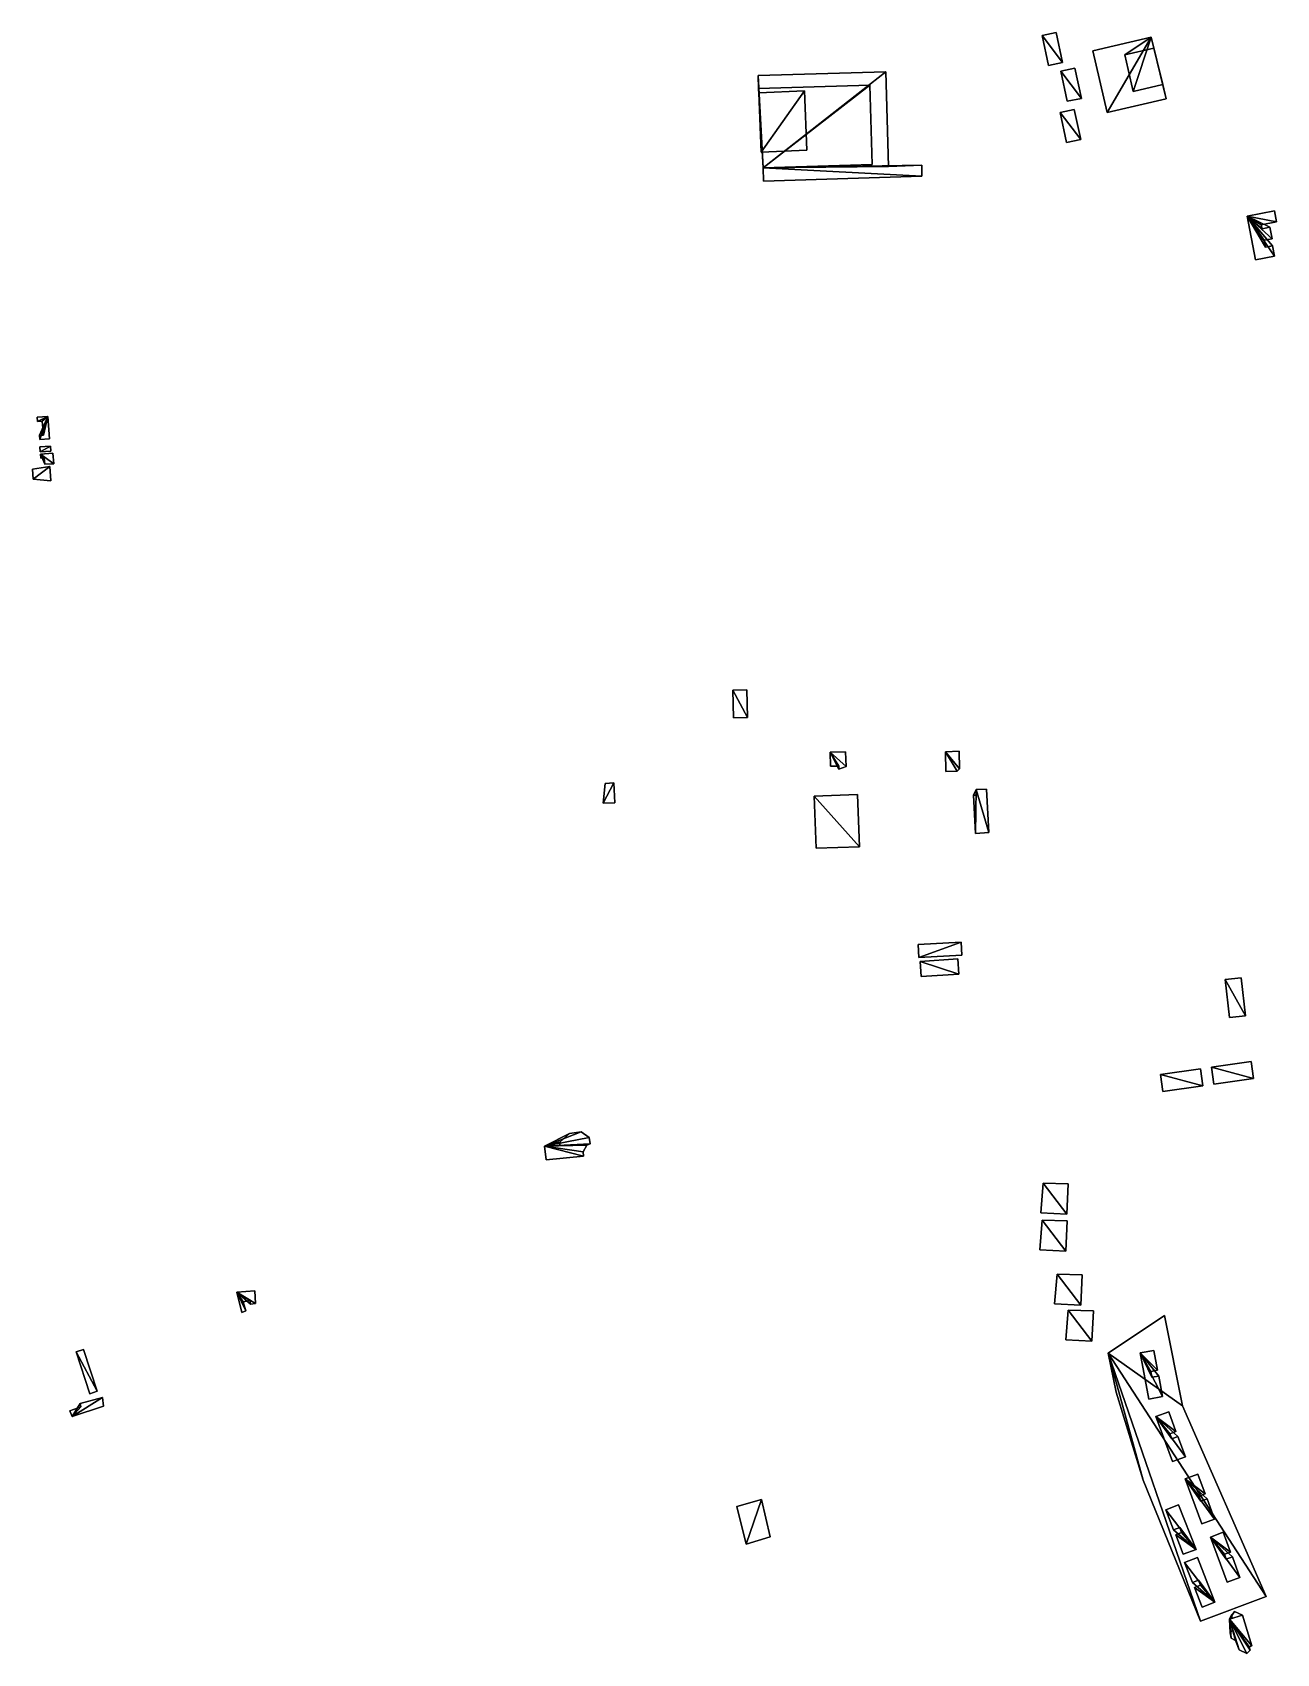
# Model space of a CAD drawing. Header units: metres. Extents: x -3947 to 4280, y -3529 to 2326.
# Drawn here: x -1004 to -30, y -1894 to -625 of the extents above; entities that cross this region are included whole.
import ezdxf

# ---------------------------------------------------------------- set-up
doc = ezdxf.new("R2010")
doc.units = ezdxf.units.M

msp = doc.modelspace()

# ---------------------------------------------------------------- linework, layer by layer
at = {"layer": 'MUROS'}
for points in [[(-213.8, -627.6), (-202.8, -625.2), (-202.8, -625.2, 5), (-213.8, -627.6, 5)], [(-208.7, -651.1), (-213.8, -627.6), (-213.8, -627.6, 5), (-208.7, -651.1, 5)], [(-202.8, -625.2), (-197.7, -648.7), (-197.7, -648.7, 5), (-202.8, -625.2, 5)], [(-173.9, -639.7), (-128.2, -629), (-128.2, -629, 5), (-173.9, -639.7, 5)], [(-128.2, -629), (-126.2, -637.4), (-126.2, -637.4, 5), (-128.2, -629, 5)], [(-162.7, -687.8), (-173.9, -639.7), (-173.9, -639.7, 5), (-162.7, -687.8, 5)], [(-126.2, -637.4), (-149, -642.7), (-149, -642.7, 5), (-126.2, -637.4, 5)], [(-149, -642.7), (-142.3, -671.4), (-142.3, -671.4, 5), (-149, -642.7, 5)], [(-336.2, -656.1), (-436.2, -658.9), (-436.2, -658.9, 5), (-336.2, -656.1, 5)], [(-436.2, -658.9), (-435.9, -669), (-435.9, -669, 5), (-436.2, -658.9, 5)], [(-333.9, -730), (-336.2, -656.1), (-336.2, -656.1, 5), (-333.9, -730, 5)], [(-197.7, -648.7), (-208.7, -651.1), (-208.7, -651.1, 5), (-197.7, -648.7, 5)], [(-199.1, -655.6), (-188.1, -653.3), (-188.1, -653.3, 5), (-199.1, -655.6, 5)], [(-194, -679.1), (-199.1, -655.6), (-199.1, -655.6, 5), (-194, -679.1, 5)], [(-188.1, -653.3), (-183, -676.8), (-183, -676.8, 5), (-188.1, -653.3, 5)], [(-435.9, -669), (-348.7, -666.4), (-348.7, -666.4, 5), (-435.9, -669, 5)], [(-435.6, -672.4), (-399.8, -671), (-399.8, -671, 5), (-435.6, -672.4, 5)], [(-433.8, -718.8), (-435.6, -672.4), (-435.6, -672.4, 5), (-433.8, -718.8, 5)], [(-399.8, -671), (-398, -717.4), (-398, -717.4, 5), (-399.8, -671, 5)], [(-348.7, -666.4), (-346.8, -728.5), (-346.8, -728.5, 5), (-348.7, -666.4, 5)], [(-142.3, -671.4), (-119.2, -666), (-119.2, -666, 5), (-142.3, -671.4, 5)], [(-119.2, -666), (-116.6, -677.1), (-116.6, -677.1, 5), (-119.2, -666, 5)], [(-183, -676.8), (-194, -679.1), (-194, -679.1, 5), (-183, -676.8, 5)], [(-116.6, -677.1), (-162.7, -687.8), (-162.7, -687.8, 5), (-116.6, -677.1, 5)], [(-199.5, -687.8), (-188.5, -685.5), (-188.5, -685.5, 5), (-199.5, -687.8, 5)], [(-194.5, -711.3), (-199.5, -687.8), (-199.5, -687.8, 5), (-194.5, -711.3, 5)], [(-188.5, -685.5), (-183.5, -709), (-183.5, -709, 5), (-188.5, -685.5, 5)], [(-183.5, -709), (-194.5, -711.3), (-194.5, -711.3, 5), (-183.5, -709, 5)], [(-398, -717.4), (-433.8, -718.8), (-433.8, -718.8, 5), (-398, -717.4, 5)], [(-346.8, -728.5), (-432.1, -731.2), (-432.1, -731.2, 5), (-346.8, -728.5, 5)], [(-432.1, -731.2), (-431.8, -741.5), (-431.8, -741.5, 5), (-432.1, -731.2, 5)], [(-308, -729.2), (-333.9, -730), (-333.9, -730, 5), (-308, -729.2, 5)], [(-307.8, -737.6), (-308, -729.2), (-308, -729.2, 5), (-307.8, -737.6, 5)], [(-431.8, -741.5), (-307.8, -737.6), (-307.8, -737.6, 5), (-431.8, -741.5, 5)], [(-53.2, -769.1), (-31.7, -764.9), (-31.7, -764.9, 5), (-53.2, -769.1, 5)], [(-46.5, -803.2), (-53.2, -769.1), (-53.2, -769.1, 5), (-46.5, -803.2, 5)], [(-30.1, -773.4), (-42.1, -775.7), (-42.1, -775.7, 5), (-30.1, -773.4, 5)], [(-31.7, -764.9), (-30.1, -773.4), (-30.1, -773.4, 5), (-31.7, -764.9, 5)], [(-42.1, -775.7), (-41.5, -778.9), (-41.5, -778.9, 5), (-42.1, -775.7, 5)], [(-41.5, -778.9), (-35.3, -777.7), (-35.3, -777.7, 5), (-41.5, -778.9, 5)], [(-35.3, -777.7), (-33.6, -786.7), (-33.6, -786.7, 5), (-35.3, -777.7, 5)], [(-33.6, -786.7), (-39.8, -787.9), (-39.8, -787.9, 5), (-33.6, -786.7, 5)], [(-39.8, -787.9), (-38.8, -793.2), (-38.8, -793.2, 5), (-39.8, -787.9, 5)], [(-38.8, -793.2), (-33.3, -792.1), (-33.3, -792.1, 5), (-38.8, -793.2, 5)], [(-33.3, -792.1), (-31.7, -800.3), (-31.7, -800.3, 5), (-33.3, -792.1, 5)], [(-31.7, -800.3), (-46.5, -803.2), (-46.5, -803.2, 5), (-31.7, -800.3, 5)], [(-1000.6, -926.3), (-992.4, -925.7), (-992.4, -925.7, 5), (-1000.6, -926.3, 5)], [(-992.4, -925.7), (-991.1, -943.3), (-991.1, -943.3, 5), (-992.4, -925.7, 5)], [(-1000.3, -929.7), (-1000.6, -926.3), (-1000.6, -926.3, 5), (-1000.3, -929.7, 5)], [(-996.7, -929.4), (-1000.3, -929.7), (-1000.3, -929.7, 5), (-996.7, -929.4, 5)], [(-995.8, -940.3), (-996.7, -929.4), (-996.7, -929.4, 5), (-995.8, -940.3, 5)], [(-998.8, -940.5), (-995.8, -940.3), (-995.8, -940.3, 5), (-998.8, -940.5, 5)], [(-998.5, -943.8), (-998.8, -940.5), (-998.8, -940.5, 5), (-998.5, -943.8, 5)], [(-998.6, -949.5), (-990.3, -948.9), (-990.3, -948.9, 5), (-998.6, -949.5, 5)], [(-998.4, -953.3), (-998.6, -949.5), (-998.6, -949.5, 5), (-998.4, -953.3, 5)], [(-991.1, -943.3), (-998.5, -943.8), (-998.5, -943.8, 5), (-991.1, -943.3, 5)], [(-990.3, -948.9), (-990, -952.8), (-990, -952.8, 5), (-990.3, -948.9, 5)], [(-990, -952.8), (-998.4, -953.3), (-998.4, -953.3, 5), (-990, -952.8, 5)], [(-998.1, -955.3), (-988.3, -954.6), (-988.3, -954.6, 5), (-998.1, -955.3, 5)], [(-997.9, -958.4), (-998.1, -955.3), (-998.1, -955.3, 5), (-997.9, -958.4, 5)], [(-995.1, -958.2), (-997.9, -958.4), (-997.9, -958.4, 5), (-995.1, -958.2, 5)], [(-994.7, -963.2), (-995.1, -958.2), (-995.1, -958.2, 5), (-994.7, -963.2, 5)], [(-987.7, -962.7), (-994.7, -963.2), (-994.7, -963.2, 5), (-987.7, -962.7, 5)], [(-988.3, -954.6), (-987.7, -962.7), (-987.7, -962.7, 5), (-988.3, -954.6, 5)], [(-1004.4, -967.1), (-990.7, -965), (-990.7, -965, 5), (-1004.4, -967.1, 5)], [(-1003.9, -974.9), (-1004.4, -967.1), (-1004.4, -967.1, 5), (-1003.9, -974.9, 5)], [(-990, -976.2), (-1003.9, -974.9), (-1003.9, -974.9, 5), (-990, -976.2, 5)], [(-990.7, -965), (-990, -976.2), (-990, -976.2, 5), (-990.7, -965, 5)], [(-455.8, -1139.9), (-445, -1139.6), (-445, -1139.6, 5), (-455.8, -1139.9, 5)], [(-455.3, -1161.7), (-455.8, -1139.9), (-455.8, -1139.9, 5), (-455.3, -1161.7, 5)], [(-445, -1139.6), (-444.5, -1161.4), (-444.5, -1161.4, 5), (-445, -1139.6, 5)], [(-444.5, -1161.4), (-455.3, -1161.7), (-455.3, -1161.7, 5), (-444.5, -1161.4, 5)], [(-379.8, -1188.5), (-367.6, -1188.1), (-367.6, -1188.1, 4.5), (-379.8, -1188.5, 4.5)], [(-379.5, -1199.5), (-379.8, -1188.5), (-379.8, -1188.5, 4.5), (-379.5, -1199.5, 4.5)], [(-367.6, -1188.1), (-367.2, -1199.7), (-367.2, -1199.7, 4.5), (-367.6, -1188.1, 4.5)], [(-289.4, -1188.1), (-278.8, -1187.8), (-278.8, -1187.8, 5), (-289.4, -1188.1, 5)], [(-289, -1203.5), (-289.4, -1188.1), (-289.4, -1188.1, 5), (-289, -1203.5, 5)], [(-278.8, -1187.8), (-278.5, -1201.5), (-278.5, -1201.5, 5), (-278.8, -1187.8, 5)], [(-373, -1199.3), (-379.5, -1199.5), (-379.5, -1199.5, 4.5), (-373, -1199.3, 4.5)], [(-372.9, -1201.7), (-373, -1199.3), (-373, -1199.3, 4.5), (-372.9, -1201.7, 4.5)], [(-367.2, -1199.7), (-372.9, -1201.7), (-372.9, -1201.7, 4.5), (-367.2, -1199.7, 4.5)], [(-280.3, -1203.3), (-289, -1203.5), (-289, -1203.5, 5), (-280.3, -1203.3, 5)], [(-278.5, -1201.5), (-280.3, -1203.3), (-280.3, -1203.3, 5), (-278.5, -1201.5, 5)], [(-555.8, -1212.9), (-557.4, -1228.3), (-557.4, -1228.3, 5), (-555.8, -1212.9, 5)], [(-549.2, -1212.5), (-555.8, -1212.9), (-555.8, -1212.9, 5), (-549.2, -1212.5, 5)], [(-548.3, -1228.1), (-549.2, -1212.5), (-549.2, -1212.5, 5), (-548.3, -1228.1, 5)], [(-265.3, -1217.7), (-257.2, -1217.3), (-257.2, -1217.3, 9), (-265.3, -1217.7, 9)], [(-265, -1222), (-265.3, -1217.7), (-265.3, -1217.7, 9), (-265, -1222, 9)], [(-257.2, -1217.3), (-255.5, -1251.4), (-255.5, -1251.4, 9), (-257.2, -1217.3, 9)], [(-557.4, -1228.3), (-548.3, -1228.1), (-548.3, -1228.1, 5), (-557.4, -1228.3, 5)], [(-392.1, -1222.9), (-358.2, -1221.6), (-358.2, -1221.6, 5), (-392.1, -1222.9, 5)], [(-390.6, -1263.7), (-392.1, -1222.9), (-392.1, -1222.9, 5), (-390.6, -1263.7, 5)], [(-358.2, -1221.6), (-356.6, -1262.5), (-356.6, -1262.5, 5), (-358.2, -1221.6, 5)], [(-267.4, -1222.1), (-265, -1222), (-265, -1222, 9), (-267.4, -1222.1, 9)], [(-265.9, -1252), (-267.4, -1222.1), (-267.4, -1222.1, 9), (-265.9, -1252, 9)], [(-255.5, -1251.4), (-265.9, -1252), (-265.9, -1252, 9), (-255.5, -1251.4, 9)], [(-356.6, -1262.5), (-390.6, -1263.7), (-390.6, -1263.7, 5), (-356.6, -1262.5, 5)], [(-310.8, -1339), (-277, -1337.1), (-277, -1337.1, 12), (-310.8, -1339, 12)], [(-310.3, -1349.2), (-310.8, -1339), (-310.8, -1339, 12), (-310.3, -1349.2, 12)], [(-277, -1337.1), (-276.5, -1347.4), (-276.5, -1347.4, 12), (-277, -1337.1, 12)], [(-276.5, -1347.4), (-310.3, -1349.2), (-310.3, -1349.2, 12), (-276.5, -1347.4, 12)], [(-309.3, -1352.2), (-279.7, -1350.2), (-279.7, -1350.2, 12), (-309.3, -1352.2, 12)], [(-308.5, -1364.1), (-309.3, -1352.2), (-309.3, -1352.2, 12), (-308.5, -1364.1, 12)], [(-279.7, -1350.2), (-278.9, -1362.1), (-278.9, -1362.1, 12), (-279.7, -1350.2, 12)], [(-278.9, -1362.1), (-308.5, -1364.1), (-308.5, -1364.1, 12), (-278.9, -1362.1, 12)], [(-70.3, -1366.5), (-57.8, -1365.1), (-57.8, -1365.1, 24), (-70.3, -1366.5, 24)], [(-67.1, -1396), (-70.3, -1366.5), (-70.3, -1366.5, 24), (-67.1, -1396, 24)], [(-57.8, -1365.1), (-54.5, -1394.7), (-54.5, -1394.7, 24), (-57.8, -1365.1, 24)], [(-54.5, -1394.7), (-67.1, -1396), (-67.1, -1396, 24), (-54.5, -1394.7, 24)], [(-81.2, -1434.9), (-49.9, -1430.5), (-49.9, -1430.5, 5), (-81.2, -1434.9, 5)], [(-49.9, -1430.5), (-48.1, -1443.8), (-48.1, -1443.8, 5), (-49.9, -1430.5, 5)], [(-121.1, -1440.8), (-89.8, -1436.4), (-89.8, -1436.4, 5), (-121.1, -1440.8, 5)], [(-119.2, -1454.1), (-121.1, -1440.8), (-121.1, -1440.8, 5), (-119.2, -1454.1, 5)], [(-89.8, -1436.4), (-87.9, -1449.6), (-87.9, -1449.6, 5), (-89.8, -1436.4, 5)], [(-79.3, -1448.2), (-81.2, -1434.9), (-81.2, -1434.9, 5), (-79.3, -1448.2, 5)], [(-48.1, -1443.8), (-79.3, -1448.2), (-79.3, -1448.2, 5), (-48.1, -1443.8, 5)], [(-87.9, -1449.6), (-119.2, -1454.1), (-119.2, -1454.1, 5), (-87.9, -1449.6, 5)], [(-603.3, -1496.9), (-591.3, -1496.4), (-591.3, -1496.4, 5), (-603.3, -1496.9, 5)], [(-602.2, -1507.4), (-603.3, -1496.9), (-603.3, -1496.9, 5), (-602.2, -1507.4, 5)], [(-591.3, -1496.4), (-591, -1493.3), (-591, -1493.3, 5), (-591.3, -1496.4, 5)], [(-591, -1493.3), (-583.9, -1486.8), (-583.9, -1486.8, 5), (-591, -1493.3, 5)], [(-583.9, -1486.8), (-574.7, -1485.6), (-574.7, -1485.6, 5), (-583.9, -1486.8, 5)], [(-574.7, -1485.6), (-568.3, -1489.9), (-568.3, -1489.9, 5), (-574.7, -1485.6, 5)], [(-570.2, -1496.1), (-573.1, -1501.2), (-573.1, -1501.2, 5), (-570.2, -1496.1, 5)], [(-567.6, -1495.1), (-570.2, -1496.1), (-570.2, -1496.1, 5), (-567.6, -1495.1, 5)], [(-568.3, -1489.9), (-567.6, -1495.1), (-567.6, -1495.1, 5), (-568.3, -1489.9, 5)], [(-572.9, -1504.7), (-602.2, -1507.4), (-602.2, -1507.4, 5), (-572.9, -1504.7, 5)], [(-573.1, -1501.2), (-572.9, -1504.7), (-572.9, -1504.7, 5), (-573.1, -1501.2, 5)], [(-212.8, -1525.7), (-214.7, -1548.9), (-214.7, -1548.9, 9), (-212.8, -1525.7, 9)], [(-193.2, -1526.3), (-212.8, -1525.7), (-212.8, -1525.7, 9), (-193.2, -1526.3, 9)], [(-194.3, -1550), (-193.2, -1526.3), (-193.2, -1526.3, 9), (-194.3, -1550, 9)], [(-213.6, -1554.7), (-215.5, -1577.9), (-215.5, -1577.9, 9), (-213.6, -1554.7, 9)], [(-214.7, -1548.9), (-194.3, -1550), (-194.3, -1550, 9), (-214.7, -1548.9, 9)], [(-194, -1555.3), (-213.6, -1554.7), (-213.6, -1554.7, 9), (-194, -1555.3, 9)], [(-195.1, -1579), (-194, -1555.3), (-194, -1555.3, 9), (-195.1, -1579, 9)], [(-215.5, -1577.9), (-195.1, -1579), (-195.1, -1579, 9), (-215.5, -1577.9, 9)], [(-202, -1596.9), (-203.9, -1620.1), (-203.9, -1620.1, 9), (-202, -1596.9, 9)], [(-182.4, -1597.5), (-202, -1596.9), (-202, -1596.9, 9), (-182.4, -1597.5, 9)], [(-183.5, -1621.2), (-182.4, -1597.5), (-182.4, -1597.5, 9), (-183.5, -1621.2, 9)], [(-844.2, -1611.1), (-830.2, -1610), (-830.2, -1610, 5), (-844.2, -1611.1, 5)], [(-840.5, -1627), (-844.2, -1611.1), (-844.2, -1611.1, 5), (-840.5, -1627, 5)], [(-830.2, -1610), (-829.6, -1619.9), (-829.6, -1619.9, 5), (-830.2, -1610, 5)], [(-834.1, -1617.5), (-839.3, -1618.6), (-839.3, -1618.6, 5), (-834.1, -1617.5, 5)], [(-839.3, -1618.6), (-837.3, -1625.8), (-837.3, -1625.8, 5), (-839.3, -1618.6, 5)], [(-833.6, -1620.5), (-834.1, -1617.5), (-834.1, -1617.5, 5), (-833.6, -1620.5, 5)], [(-829.6, -1619.9), (-833.6, -1620.5), (-833.6, -1620.5, 5), (-829.6, -1619.9, 5)], [(-203.9, -1620.1), (-183.5, -1621.2), (-183.5, -1621.2, 9), (-203.9, -1620.1, 9)], [(-837.3, -1625.8), (-840.5, -1627), (-840.5, -1627, 5), (-837.3, -1625.8, 5)], [(-193.2, -1625.1), (-195.1, -1648.3), (-195.1, -1648.3, 9), (-193.2, -1625.1, 9)], [(-173.6, -1625.6), (-193.2, -1625.1), (-193.2, -1625.1, 9), (-173.6, -1625.6, 9)], [(-174.7, -1649.4), (-173.6, -1625.6), (-173.6, -1625.6, 9), (-174.7, -1649.4, 9)], [(-162, -1658.7), (-117.9, -1629.4), (-117.9, -1629.4, 5), (-162, -1658.7, 5)], [(-117.9, -1629.4), (-103.9, -1700), (-103.9, -1700, 5), (-117.9, -1629.4, 5)], [(-195.1, -1648.3), (-174.7, -1649.4), (-174.7, -1649.4, 9), (-195.1, -1648.3, 9)], [(-970.2, -1657.8), (-964.5, -1656), (-964.5, -1656, 5), (-970.2, -1657.8, 5)], [(-959.4, -1690.6), (-970.2, -1657.8), (-970.2, -1657.8, 5), (-959.4, -1690.6, 5)], [(-964.5, -1656), (-953.6, -1688.5), (-953.6, -1688.5, 5), (-964.5, -1656, 5)], [(-155.6, -1689.4), (-162, -1658.7), (-162, -1658.7, 5), (-155.6, -1689.4, 5)], [(-136.9, -1658.6), (-126.2, -1656.7), (-126.2, -1656.7, 18), (-136.9, -1658.6, 18)], [(-130.2, -1694.7), (-136.9, -1658.6), (-136.9, -1658.6, 18), (-130.2, -1694.7, 18)], [(-126.2, -1656.7), (-123.4, -1672.2), (-123.4, -1672.2, 18), (-126.2, -1656.7, 18)], [(-123.4, -1672.2), (-128.7, -1673.2), (-128.7, -1673.2, 18), (-123.4, -1672.2, 18)], [(-128.7, -1673.2), (-127.9, -1677.7), (-127.9, -1677.7, 18), (-128.7, -1673.2, 18)], [(-127.9, -1677.7), (-122.4, -1676.7), (-122.4, -1676.7, 18), (-127.9, -1677.7, 18)], [(-122.4, -1676.7), (-119.5, -1692.8), (-119.5, -1692.8, 18), (-122.4, -1676.7, 18)], [(-949.6, -1693.6), (-967, -1698.1), (-967, -1698.1, 5), (-949.6, -1693.6, 5)], [(-967, -1698.1), (-966.5, -1700.7), (-966.5, -1700.7, 5), (-967, -1698.1, 5)], [(-953.6, -1688.5), (-959.4, -1690.6), (-959.4, -1690.6, 5), (-953.6, -1688.5, 5)], [(-948.8, -1700.3), (-949.6, -1693.6), (-949.6, -1693.6, 5), (-948.8, -1700.3, 5)], [(-134.5, -1758.3), (-155.6, -1689.4), (-155.6, -1689.4, 5), (-134.5, -1758.3, 5)], [(-119.5, -1692.8), (-130.2, -1694.7), (-130.2, -1694.7, 18), (-119.5, -1692.8, 18)], [(-103.9, -1700), (-38.2, -1849.2), (-38.2, -1849.2, 5), (-103.9, -1700, 5)], [(-966.5, -1700.7), (-975.1, -1703.9), (-975.1, -1703.9, 5), (-966.5, -1700.7, 5)], [(-975.1, -1703.9), (-973.2, -1708.3), (-973.2, -1708.3, 5), (-975.1, -1703.9, 5)], [(-973.2, -1708.3), (-948.8, -1700.3), (-948.8, -1700.3, 5), (-973.2, -1708.3, 5)], [(-124.6, -1708.4), (-114.6, -1704.7), (-114.6, -1704.7, 18), (-124.6, -1708.4, 18)], [(-111.6, -1743.7), (-124.6, -1708.4), (-124.6, -1708.4, 18), (-111.6, -1743.7, 18)], [(-114.6, -1704.7), (-108.9, -1720.2), (-108.9, -1720.2, 18), (-114.6, -1704.7, 18)], [(-108.9, -1720.2), (-113.6, -1721.9), (-113.6, -1721.9, 18), (-108.9, -1720.2, 18)], [(-113.6, -1721.9), (-112.2, -1725.8), (-112.2, -1725.8, 18), (-113.6, -1721.9, 18)], [(-112.2, -1725.8), (-107.4, -1724), (-107.4, -1724, 18), (-112.2, -1725.8, 18)], [(-107.4, -1724), (-101.5, -1740), (-101.5, -1740, 18), (-107.4, -1724, 18)], [(-101.5, -1740), (-111.6, -1743.7), (-111.6, -1743.7, 18), (-101.5, -1740, 18)], [(-89.6, -1868.6), (-134.5, -1758.3), (-134.5, -1758.3, 5), (-89.6, -1868.6, 5)], [(-101.7, -1757.2), (-91.7, -1753.5), (-91.7, -1753.5, 18), (-101.7, -1757.2, 18)], [(-88.7, -1792.4), (-101.7, -1757.2), (-101.7, -1757.2, 18), (-88.7, -1792.4, 18)], [(-91.7, -1753.5), (-86.1, -1768.9), (-86.1, -1768.9, 18), (-91.7, -1753.5, 18)], [(-452.7, -1778.9), (-433.4, -1773.3), (-433.4, -1773.3, 5), (-452.7, -1778.9, 5)], [(-433.4, -1773.3), (-426.6, -1802.6), (-426.6, -1802.6, 5), (-433.4, -1773.3, 5)], [(-86.1, -1768.9), (-90.7, -1770.7), (-90.7, -1770.7, 18), (-86.1, -1768.9, 18)], [(-90.7, -1770.7), (-89.3, -1774.5), (-89.3, -1774.5, 18), (-90.7, -1770.7, 18)], [(-89.3, -1774.5), (-84.5, -1772.8), (-84.5, -1772.8, 18), (-89.3, -1774.5, 18)], [(-84.5, -1772.8), (-78.6, -1788.7), (-78.6, -1788.7, 18), (-84.5, -1772.8, 18)], [(-445.5, -1808.2), (-452.7, -1778.9), (-452.7, -1778.9, 5), (-445.5, -1808.2, 5)], [(-116.9, -1781.3), (-106.9, -1777.4), (-106.9, -1777.4, 18), (-116.9, -1781.3, 18)], [(-110.8, -1797.1), (-116.9, -1781.3), (-116.9, -1781.3, 18), (-110.8, -1797.1, 18)], [(-106.9, -1777.4), (-93.2, -1812.4), (-93.2, -1812.4, 18), (-106.9, -1777.4, 18)], [(-78.6, -1788.7), (-88.7, -1792.4), (-88.7, -1792.4, 18), (-78.6, -1788.7, 18)], [(-106, -1795.2), (-110.8, -1797.1), (-110.8, -1797.1, 18), (-106, -1795.2, 18)], [(-109.1, -1800.9), (-104.5, -1799.1), (-104.5, -1799.1, 18), (-109.1, -1800.9, 18)], [(-103.2, -1816.2), (-109.1, -1800.9), (-109.1, -1800.9, 18), (-103.2, -1816.2, 18)], [(-104.5, -1799.1), (-106, -1795.2), (-106, -1795.2, 18), (-104.5, -1799.1, 18)], [(-81.9, -1802.7), (-71.9, -1799), (-71.9, -1799, 18), (-81.9, -1802.7, 18)], [(-71.9, -1799), (-66.2, -1814.5), (-66.2, -1814.5, 18), (-71.9, -1799, 18)], [(-426.6, -1802.6), (-445.5, -1808.2), (-445.5, -1808.2, 5), (-426.6, -1802.6, 5)], [(-93.2, -1812.4), (-103.2, -1816.2), (-103.2, -1816.2, 18), (-93.2, -1812.4, 18)], [(-68.9, -1838), (-81.9, -1802.7), (-81.9, -1802.7, 18), (-68.9, -1838, 18)], [(-102.1, -1822.5), (-92.1, -1818.6), (-92.1, -1818.6, 18), (-102.1, -1822.5, 18)], [(-96, -1838.4), (-102.1, -1822.5), (-102.1, -1822.5, 18), (-96, -1838.4, 18)], [(-92.1, -1818.6), (-78.5, -1853.7), (-78.5, -1853.7, 18), (-92.1, -1818.6, 18)], [(-66.2, -1814.5), (-70.9, -1816.2), (-70.9, -1816.2, 18), (-66.2, -1814.5, 18)], [(-70.9, -1816.2), (-69.5, -1820.1), (-69.5, -1820.1, 18), (-70.9, -1816.2, 18)], [(-69.5, -1820.1), (-64.6, -1818.3), (-64.6, -1818.3, 18), (-69.5, -1820.1, 18)], [(-64.6, -1818.3), (-58.8, -1834.3), (-58.8, -1834.3, 18), (-64.6, -1818.3, 18)], [(-91.2, -1836.5), (-96, -1838.4), (-96, -1838.4, 18), (-91.2, -1836.5, 18)], [(-89.7, -1840.4), (-91.2, -1836.5), (-91.2, -1836.5, 18), (-89.7, -1840.4, 18)], [(-58.8, -1834.3), (-68.9, -1838), (-68.9, -1838, 18), (-58.8, -1834.3, 18)], [(-94.4, -1842.2), (-89.7, -1840.4), (-89.7, -1840.4, 18), (-94.4, -1842.2, 18)], [(-88.4, -1857.5), (-94.4, -1842.2), (-94.4, -1842.2, 18), (-88.4, -1857.5, 18)], [(-38.2, -1849.2), (-89.6, -1868.6), (-89.6, -1868.6, 5), (-38.2, -1849.2, 5)], [(-78.5, -1853.7), (-88.4, -1857.5), (-88.4, -1857.5, 18), (-78.5, -1853.7, 18)], [(-65.5, -1863.5), (-63.1, -1861), (-63.1, -1861, 36), (-65.5, -1863.5, 36)], [(-64.8, -1866.3), (-65.5, -1863.5), (-65.5, -1863.5, 36), (-64.8, -1866.3, 36)], [(-63.1, -1861), (-56.7, -1863.9), (-56.7, -1863.9, 36), (-63.1, -1861, 36)], [(-56.7, -1863.9), (-49.4, -1887.9), (-49.4, -1887.9, 36), (-56.7, -1863.9, 36)], [(-66.9, -1867), (-64.8, -1866.3), (-64.8, -1866.3, 36), (-66.9, -1867, 36)], [(-64.4, -1875.3), (-66.9, -1867), (-66.9, -1867, 36), (-64.4, -1875.3, 36)], [(-66.4, -1877.7), (-64.4, -1875.3), (-64.4, -1875.3, 36), (-66.4, -1877.7, 36)], [(-65.6, -1881.9), (-66.4, -1877.7), (-66.4, -1877.7, 36), (-65.6, -1881.9, 36)], [(-62.3, -1883.6), (-65.6, -1881.9), (-65.6, -1881.9, 36), (-62.3, -1883.6, 36)], [(-59.5, -1891), (-62.3, -1883.6), (-62.3, -1883.6, 36), (-59.5, -1891, 36)], [(-49.4, -1887.9), (-51.6, -1888.7), (-51.6, -1888.7, 36), (-49.4, -1887.9, 36)], [(-51.6, -1888.7), (-50.8, -1891.3), (-50.8, -1891.3, 36), (-51.6, -1888.7, 36)], [(-53.3, -1893.9), (-59.5, -1891), (-59.5, -1891, 36), (-53.3, -1893.9, 36)], [(-50.8, -1891.3), (-53.3, -1893.9), (-53.3, -1893.9, 36), (-50.8, -1891.3, 36)]]:
    msp.add_3dface(points, dxfattribs=at)
at = {"layer": 'TECHOS'}
for points in [[(-213.8, -627.6, 5), (-202.8, -625.2, 5), (-197.7, -648.7, 5)], [(-213.8, -627.6, 5), (-197.7, -648.7, 5), (-208.7, -651.1, 5)], [(-128.2, -629, 5), (-162.7, -687.8, 5), (-173.9, -639.7, 5)], [(-128.2, -629, 5), (-116.6, -677.1, 5), (-162.7, -687.8, 5)], [(-128.2, -629, 5), (-126.2, -637.4, 5), (-149, -642.7, 5)], [(-128.2, -629, 5), (-149, -642.7, 5), (-142.3, -671.4, 5)], [(-128.2, -629, 5), (-142.3, -671.4, 5), (-119.2, -666, 5)], [(-128.2, -629, 5), (-119.2, -666, 5), (-116.6, -677.1, 5)], [(-432.1, -731.2, 5), (-336.2, -656.1, 5), (-436.2, -658.9, 5)], [(-432.1, -731.2, 5), (-436.2, -658.9, 5), (-435.9, -669, 5)], [(-432.1, -731.2, 5), (-333.9, -730, 5), (-336.2, -656.1, 5)], [(-199.1, -655.6, 5), (-188.1, -653.3, 5), (-183, -676.8, 5)], [(-199.1, -655.6, 5), (-183, -676.8, 5), (-194, -679.1, 5)], [(-432.1, -731.2, 5), (-435.9, -669, 5), (-348.7, -666.4, 5)], [(-399.8, -671, 5), (-433.8, -718.8, 5), (-435.6, -672.4, 5)], [(-399.8, -671, 5), (-398, -717.4, 5), (-433.8, -718.8, 5)], [(-432.1, -731.2, 5), (-348.7, -666.4, 5), (-346.8, -728.5, 5)], [(-199.5, -687.8, 5), (-188.5, -685.5, 5), (-183.5, -709, 5)], [(-199.5, -687.8, 5), (-183.5, -709, 5), (-194.5, -711.3, 5)], [(-432.1, -731.2, 5), (-307.8, -737.6, 5), (-308, -729.2, 5)], [(-432.1, -731.2, 5), (-308, -729.2, 5), (-333.9, -730, 5)], [(-432.1, -731.2, 5), (-431.8, -741.5, 5), (-307.8, -737.6, 5)], [(-53.2, -769.1, 5), (-31.7, -764.9, 5), (-30.1, -773.4, 5)], [(-53.2, -769.1, 5), (-30.1, -773.4, 5), (-42.1, -775.7, 5)], [(-53.2, -769.1, 5), (-42.1, -775.7, 5), (-41.5, -778.9, 5)], [(-53.2, -769.1, 5), (-41.5, -778.9, 5), (-35.3, -777.7, 5)], [(-53.2, -769.1, 5), (-35.3, -777.7, 5), (-33.6, -786.7, 5)], [(-53.2, -769.1, 5), (-33.6, -786.7, 5), (-39.8, -787.9, 5)], [(-53.2, -769.1, 5), (-39.8, -787.9, 5), (-38.8, -793.2, 5)], [(-53.2, -769.1, 5), (-38.8, -793.2, 5), (-33.3, -792.1, 5)], [(-53.2, -769.1, 5), (-33.3, -792.1, 5), (-31.7, -800.3, 5)], [(-53.2, -769.1, 5), (-31.7, -800.3, 5), (-46.5, -803.2, 5)], [(-992.4, -925.7, 5), (-1000.3, -929.7, 5), (-1000.6, -926.3, 5)], [(-992.4, -925.7, 5), (-996.7, -929.4, 5), (-1000.3, -929.7, 5)], [(-992.4, -925.7, 5), (-998.5, -943.8, 5), (-998.8, -940.5, 5)], [(-992.4, -925.7, 5), (-998.8, -940.5, 5), (-995.8, -940.3, 5)], [(-992.4, -925.7, 5), (-991.1, -943.3, 5), (-998.5, -943.8, 5)], [(-992.4, -925.7, 5), (-995.8, -940.3, 5), (-996.7, -929.4, 5)], [(-998.4, -953.3, 5), (-998.6, -949.5, 5), (-990.3, -948.9, 5)], [(-998.4, -953.3, 5), (-990.3, -948.9, 5), (-990, -952.8, 5)], [(-998.1, -955.3, 5), (-988.3, -954.6, 5), (-987.7, -962.7, 5)], [(-998.1, -955.3, 5), (-987.7, -962.7, 5), (-994.7, -963.2, 5)], [(-998.1, -955.3, 5), (-994.7, -963.2, 5), (-995.1, -958.2, 5)], [(-998.1, -955.3, 5), (-995.1, -958.2, 5), (-997.9, -958.4, 5)], [(-990.7, -965, 5), (-1003.9, -974.9, 5), (-1004.4, -967.1, 5)], [(-990.7, -965, 5), (-990, -976.2, 5), (-1003.9, -974.9, 5)], [(-455.8, -1139.9, 5), (-445, -1139.6, 5), (-444.5, -1161.4, 5)], [(-455.8, -1139.9, 5), (-444.5, -1161.4, 5), (-455.3, -1161.7, 5)], [(-379.8, -1188.5, 4.5), (-367.6, -1188.1, 4.5), (-367.2, -1199.7, 4.5)], [(-379.8, -1188.5, 4.5), (-367.2, -1199.7, 4.5), (-372.9, -1201.7, 4.5)], [(-379.8, -1188.5, 4.5), (-372.9, -1201.7, 4.5), (-373, -1199.3, 4.5)], [(-379.8, -1188.5, 4.5), (-373, -1199.3, 4.5), (-379.5, -1199.5, 4.5)], [(-289.4, -1188.1, 5), (-278.8, -1187.8, 5), (-278.5, -1201.5, 5)], [(-289.4, -1188.1, 5), (-278.5, -1201.5, 5), (-280.3, -1203.3, 5)], [(-289.4, -1188.1, 5), (-280.3, -1203.3, 5), (-289, -1203.5, 5)], [(-557.4, -1228.3, 5), (-548.3, -1228.1, 5), (-549.2, -1212.5, 5)], [(-557.4, -1228.3, 5), (-549.2, -1212.5, 5), (-555.8, -1212.9, 5)], [(-265.3, -1217.7, 9), (-265.9, -1252, 9), (-267.4, -1222.1, 9)], [(-265.3, -1217.7, 9), (-267.4, -1222.1, 9), (-265, -1222, 9)], [(-265.3, -1217.7, 9), (-255.5, -1251.4, 9), (-265.9, -1252, 9)], [(-265.3, -1217.7, 9), (-257.2, -1217.3, 9), (-255.5, -1251.4, 9)], [(-392.1, -1222.9, 5), (-358.2, -1221.6, 5), (-356.6, -1262.5, 5)], [(-392.1, -1222.9, 5), (-356.6, -1262.5, 5), (-390.6, -1263.7, 5)], [(-277, -1337.1, 12), (-310.3, -1349.2, 12), (-310.8, -1339, 12)], [(-277, -1337.1, 12), (-276.5, -1347.4, 12), (-310.3, -1349.2, 12)], [(-309.3, -1352.2, 12), (-279.7, -1350.2, 12), (-278.9, -1362.1, 12)], [(-309.3, -1352.2, 12), (-278.9, -1362.1, 12), (-308.5, -1364.1, 12)], [(-70.3, -1366.5, 24), (-57.8, -1365.1, 24), (-54.5, -1394.7, 24)], [(-70.3, -1366.5, 24), (-54.5, -1394.7, 24), (-67.1, -1396, 24)], [(-81.2, -1434.9, 5), (-49.9, -1430.5, 5), (-48.1, -1443.8, 5)], [(-121.1, -1440.8, 5), (-89.8, -1436.4, 5), (-87.9, -1449.6, 5)], [(-121.1, -1440.8, 5), (-87.9, -1449.6, 5), (-119.2, -1454.1, 5)], [(-81.2, -1434.9, 5), (-48.1, -1443.8, 5), (-79.3, -1448.2, 5)], [(-603.3, -1496.9, 5), (-583.9, -1486.8, 5), (-574.7, -1485.6, 5)], [(-603.3, -1496.9, 5), (-574.7, -1485.6, 5), (-568.3, -1489.9, 5)], [(-603.3, -1496.9, 5), (-591, -1493.3, 5), (-583.9, -1486.8, 5)], [(-603.3, -1496.9, 5), (-568.3, -1489.9, 5), (-567.6, -1495.1, 5)], [(-603.3, -1496.9, 5), (-591.3, -1496.4, 5), (-591, -1493.3, 5)], [(-603.3, -1496.9, 5), (-567.6, -1495.1, 5), (-570.2, -1496.1, 5)], [(-603.3, -1496.9, 5), (-570.2, -1496.1, 5), (-573.1, -1501.2, 5)], [(-603.3, -1496.9, 5), (-573.1, -1501.2, 5), (-572.9, -1504.7, 5)], [(-603.3, -1496.9, 5), (-572.9, -1504.7, 5), (-602.2, -1507.4, 5)], [(-212.8, -1525.7, 9), (-214.7, -1548.9, 9), (-194.3, -1550, 9)], [(-212.8, -1525.7, 9), (-194.3, -1550, 9), (-193.2, -1526.3, 9)], [(-213.6, -1554.7, 9), (-215.5, -1577.9, 9), (-195.1, -1579, 9)], [(-213.6, -1554.7, 9), (-195.1, -1579, 9), (-194, -1555.3, 9)], [(-202, -1596.9, 9), (-203.9, -1620.1, 9), (-183.5, -1621.2, 9)], [(-202, -1596.9, 9), (-183.5, -1621.2, 9), (-182.4, -1597.5, 9)], [(-844.2, -1611.1, 5), (-830.2, -1610, 5), (-829.6, -1619.9, 5)], [(-844.2, -1611.1, 5), (-829.6, -1619.9, 5), (-833.6, -1620.5, 5)], [(-844.2, -1611.1, 5), (-833.6, -1620.5, 5), (-834.1, -1617.5, 5)], [(-844.2, -1611.1, 5), (-834.1, -1617.5, 5), (-839.3, -1618.6, 5)], [(-844.2, -1611.1, 5), (-839.3, -1618.6, 5), (-837.3, -1625.8, 5)], [(-844.2, -1611.1, 5), (-837.3, -1625.8, 5), (-840.5, -1627, 5)], [(-193.2, -1625.1, 9), (-195.1, -1648.3, 9), (-174.7, -1649.4, 9)], [(-193.2, -1625.1, 9), (-174.7, -1649.4, 9), (-173.6, -1625.6, 9)], [(-162, -1658.7, 5), (-117.9, -1629.4, 5), (-103.9, -1700, 5)], [(-970.2, -1657.8, 5), (-964.5, -1656, 5), (-953.6, -1688.5, 5)], [(-970.2, -1657.8, 5), (-953.6, -1688.5, 5), (-959.4, -1690.6, 5)], [(-162, -1658.7, 5), (-103.9, -1700, 5), (-38.2, -1849.2, 5)], [(-162, -1658.7, 5), (-38.2, -1849.2, 5), (-89.6, -1868.6, 5)], [(-162, -1658.7, 5), (-89.6, -1868.6, 5), (-134.5, -1758.3, 5)], [(-162, -1658.7, 5), (-134.5, -1758.3, 5), (-155.6, -1689.4, 5)], [(-136.9, -1658.6, 18), (-126.2, -1656.7, 18), (-123.4, -1672.2, 18)], [(-136.9, -1658.6, 18), (-123.4, -1672.2, 18), (-128.7, -1673.2, 18)], [(-136.9, -1658.6, 18), (-128.7, -1673.2, 18), (-127.9, -1677.7, 18)], [(-136.9, -1658.6, 18), (-127.9, -1677.7, 18), (-122.4, -1676.7, 18)], [(-136.9, -1658.6, 18), (-122.4, -1676.7, 18), (-119.5, -1692.8, 18)], [(-136.9, -1658.6, 18), (-119.5, -1692.8, 18), (-130.2, -1694.7, 18)], [(-973.2, -1708.3, 5), (-948.8, -1700.3, 5), (-949.6, -1693.6, 5)], [(-973.2, -1708.3, 5), (-949.6, -1693.6, 5), (-967, -1698.1, 5)], [(-973.2, -1708.3, 5), (-967, -1698.1, 5), (-966.5, -1700.7, 5)], [(-973.2, -1708.3, 5), (-966.5, -1700.7, 5), (-975.1, -1703.9, 5)], [(-124.6, -1708.4, 18), (-114.6, -1704.7, 18), (-108.9, -1720.2, 18)], [(-124.6, -1708.4, 18), (-108.9, -1720.2, 18), (-113.6, -1721.9, 18)], [(-124.6, -1708.4, 18), (-113.6, -1721.9, 18), (-112.2, -1725.8, 18)], [(-124.6, -1708.4, 18), (-112.2, -1725.8, 18), (-107.4, -1724, 18)], [(-124.6, -1708.4, 18), (-107.4, -1724, 18), (-101.5, -1740, 18)], [(-124.6, -1708.4, 18), (-101.5, -1740, 18), (-111.6, -1743.7, 18)], [(-101.7, -1757.2, 18), (-91.7, -1753.5, 18), (-86.1, -1768.9, 18)], [(-101.7, -1757.2, 18), (-86.1, -1768.9, 18), (-90.7, -1770.7, 18)], [(-101.7, -1757.2, 18), (-90.7, -1770.7, 18), (-89.3, -1774.5, 18)], [(-101.7, -1757.2, 18), (-89.3, -1774.5, 18), (-84.5, -1772.8, 18)], [(-101.7, -1757.2, 18), (-84.5, -1772.8, 18), (-78.6, -1788.7, 18)], [(-101.7, -1757.2, 18), (-78.6, -1788.7, 18), (-88.7, -1792.4, 18)], [(-433.4, -1773.3, 5), (-445.5, -1808.2, 5), (-452.7, -1778.9, 5)], [(-433.4, -1773.3, 5), (-426.6, -1802.6, 5), (-445.5, -1808.2, 5)], [(-93.2, -1812.4, 18), (-116.9, -1781.3, 18), (-106.9, -1777.4, 18)], [(-93.2, -1812.4, 18), (-110.8, -1797.1, 18), (-116.9, -1781.3, 18)], [(-93.2, -1812.4, 18), (-106, -1795.2, 18), (-110.8, -1797.1, 18)], [(-93.2, -1812.4, 18), (-109.1, -1800.9, 18), (-104.5, -1799.1, 18)], [(-93.2, -1812.4, 18), (-103.2, -1816.2, 18), (-109.1, -1800.9, 18)], [(-93.2, -1812.4, 18), (-104.5, -1799.1, 18), (-106, -1795.2, 18)], [(-81.9, -1802.7, 18), (-71.9, -1799, 18), (-66.2, -1814.5, 18)], [(-81.9, -1802.7, 18), (-66.2, -1814.5, 18), (-70.9, -1816.2, 18)], [(-81.9, -1802.7, 18), (-70.9, -1816.2, 18), (-69.5, -1820.1, 18)], [(-81.9, -1802.7, 18), (-69.5, -1820.1, 18), (-64.6, -1818.3, 18)], [(-81.9, -1802.7, 18), (-64.6, -1818.3, 18), (-58.8, -1834.3, 18)], [(-81.9, -1802.7, 18), (-58.8, -1834.3, 18), (-68.9, -1838, 18)], [(-78.5, -1853.7, 18), (-102.1, -1822.5, 18), (-92.1, -1818.6, 18)], [(-78.5, -1853.7, 18), (-96, -1838.4, 18), (-102.1, -1822.5, 18)], [(-78.5, -1853.7, 18), (-91.2, -1836.5, 18), (-96, -1838.4, 18)], [(-78.5, -1853.7, 18), (-89.7, -1840.4, 18), (-91.2, -1836.5, 18)], [(-78.5, -1853.7, 18), (-94.4, -1842.2, 18), (-89.7, -1840.4, 18)], [(-78.5, -1853.7, 18), (-88.4, -1857.5, 18), (-94.4, -1842.2, 18)], [(-66.9, -1867, 36), (-65.5, -1863.5, 36), (-63.1, -1861, 36)], [(-66.9, -1867, 36), (-63.1, -1861, 36), (-56.7, -1863.9, 36)], [(-66.9, -1867, 36), (-64.8, -1866.3, 36), (-65.5, -1863.5, 36)], [(-66.9, -1867, 36), (-56.7, -1863.9, 36), (-49.4, -1887.9, 36)], [(-66.9, -1867, 36), (-49.4, -1887.9, 36), (-51.6, -1888.7, 36)], [(-66.9, -1867, 36), (-51.6, -1888.7, 36), (-50.8, -1891.3, 36)], [(-66.9, -1867, 36), (-50.8, -1891.3, 36), (-53.3, -1893.9, 36)], [(-66.9, -1867, 36), (-53.3, -1893.9, 36), (-59.5, -1891, 36)], [(-66.9, -1867, 36), (-59.5, -1891, 36), (-62.3, -1883.6, 36)], [(-66.9, -1867, 36), (-62.3, -1883.6, 36), (-65.6, -1881.9, 36)], [(-66.9, -1867, 36), (-65.6, -1881.9, 36), (-66.4, -1877.7, 36)], [(-66.9, -1867, 36), (-66.4, -1877.7, 36), (-64.4, -1875.3, 36)]]:
    msp.add_3dface(points, dxfattribs=at)

doc.saveas('drawing.dxf')
